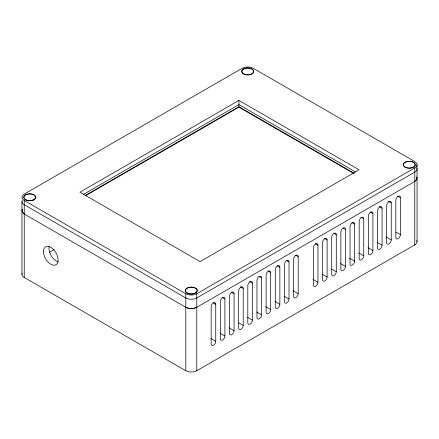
<?xml version="1.0" encoding="UTF-8"?>
<svg xmlns="http://www.w3.org/2000/svg" width="439" height="439" viewBox="0 0 439 439"><rect width="100%" height="100%" fill="white"/><g stroke="black" fill="none" stroke-linecap="round" stroke-linejoin="round"><path stroke-width="0.66" d="M414.773 181.428L416.787 179.414L416.787 177.093L416.787 179.414L414.773 181.428L196.787 307.278C193.429 309.045 189.154 309.045 185.796 307.278L24.227 214.002L22.213 211.988L22.213 209.666L22.213 211.988L24.227 214.002M238.915 100.416L79.914 192.211L200.085 261.595L359.086 169.794L238.915 100.416L238.915 106.759L85.358 195.415M83.58 194.329L238.915 104.647L355.42 171.907M85.358 195.821L238.915 107.16L353.647 173.4M49.453 252.315L54.195 249.577M24.227 200.464L185.796 293.74A7.77 4.489 0 0 0 196.787 293.74L414.773 167.89A7.77 4.489 0 0 0 414.773 161.541L253.204 68.264A7.77 4.489 0 0 0 242.213 68.264L24.227 194.115A7.77 4.489 0 0 0 24.227 200.464L24.227 277.459L185.796 370.736A7.77 4.489 0 0 0 196.787 370.736L414.773 244.885A7.77 4.489 0 0 0 416.787 240.55M196.787 307.278C193.407 309.023 189.171 309.023 185.796 307.278M397.646 196.074L400.395 197.66L400.395 234.678A3.238 1.871 -60 0 1 398.102 238.64A3.238 1.871 -60 0 1 395.813 237.323L395.813 200.305A3.238 1.871 -60 0 1 398.102 196.337A3.238 1.871 -60 0 1 400.395 197.66M238.915 106.759L354.24 173.339M388.488 201.364L391.237 202.95L391.237 239.963A3.238 1.871 -60 0 1 388.943 243.93A3.238 1.871 -60 0 1 386.655 242.608L386.655 205.595A3.238 1.871 -60 0 1 388.943 201.627A3.238 1.871 -60 0 1 391.237 202.95M379.329 206.648L382.078 208.234L382.078 245.253A3.238 1.871 -60 0 1 379.784 249.22A3.238 1.871 -60 0 1 377.496 247.898L377.496 210.879A3.238 1.871 -60 0 1 379.784 206.912A3.238 1.871 -60 0 1 382.078 208.234M370.17 211.938L372.914 213.524L372.914 250.543A3.238 1.871 -60 0 1 370.626 254.505A3.238 1.871 -60 0 1 368.337 253.182L368.337 216.169A3.238 1.871 -60 0 1 370.626 212.202A3.238 1.871 -60 0 1 372.914 213.524M396 232.138L400.395 234.678M361.012 217.228L363.755 218.814L363.755 255.827A3.238 1.871 -60 0 1 361.467 259.795A3.238 1.871 -60 0 1 359.179 258.472L359.179 221.459A3.238 1.871 -60 0 1 361.467 217.492A3.238 1.871 -60 0 1 363.755 218.814M386.287 237.109L391.237 239.963M351.848 222.513L354.597 224.099L354.597 261.117A3.238 1.871 -60 0 1 352.308 265.085A3.238 1.871 -60 0 1 350.02 263.762L350.02 226.743A3.238 1.871 -60 0 1 352.308 222.776A3.238 1.871 -60 0 1 354.597 224.099M377.128 242.399L382.078 245.253M343.243 228.121L345.438 229.388L345.438 266.407A3.238 1.871 -60 0 1 343.15 270.369A3.238 1.871 -60 0 1 340.862 269.047L340.862 232.033A3.238 1.871 -60 0 1 343.15 228.066A3.238 1.871 -60 0 1 345.438 229.388M367.97 247.684L372.914 250.543M334.079 233.405L336.279 234.678L336.279 271.692A3.238 1.871 -60 0 1 333.991 275.659A3.238 1.871 -60 0 1 331.697 274.337L331.697 237.318A3.238 1.871 -60 0 1 333.991 233.356A3.238 1.871 -60 0 1 336.279 234.678M358.811 252.974L363.755 255.827M324.372 238.377L327.121 239.963L327.121 276.982A3.238 1.871 -60 0 1 324.833 280.949A3.238 1.871 -60 0 1 322.539 279.627L322.539 242.608A3.238 1.871 -60 0 1 324.833 238.64A3.238 1.871 -60 0 1 327.121 239.963M349.653 258.264L354.597 261.117M315.213 243.667L317.962 245.253L317.962 282.272A3.238 1.871 -60 0 1 315.674 286.233A3.238 1.871 -60 0 1 313.38 284.911L313.38 247.898A3.238 1.871 -60 0 1 315.674 243.93A3.238 1.871 -60 0 1 317.962 245.253M340.494 263.548L345.438 266.407M331.884 269.156L336.279 271.692M295.431 255.086L298.18 256.672L298.18 293.691A3.238 1.871 -60 0 1 295.886 297.658A3.238 1.871 -60 0 1 293.598 296.336L293.598 259.317A3.238 1.871 -60 0 1 295.886 255.35A3.238 1.871 -60 0 1 298.18 256.672M322.177 274.128L327.121 276.982M286.821 260.695L289.016 261.962L289.016 298.981A3.238 1.871 -60 0 1 286.727 302.943A3.238 1.871 -60 0 1 284.439 301.62L284.439 264.607A3.238 1.871 -60 0 1 286.727 260.64A3.238 1.871 -60 0 1 289.016 261.962M313.012 279.413L317.962 282.272M277.113 265.666L279.857 267.252L279.857 304.265A3.238 1.871 -60 0 1 277.569 308.233A3.238 1.871 -60 0 1 275.28 306.91L275.28 269.892A3.238 1.871 -60 0 1 277.569 265.93A3.238 1.871 -60 0 1 279.857 267.252M267.955 270.951L270.698 272.537L270.698 309.555A3.238 1.871 -60 0 1 268.41 313.523A3.238 1.871 -60 0 1 266.122 312.2L266.122 275.182A3.238 1.871 -60 0 1 268.41 271.214A3.238 1.871 -60 0 1 270.698 272.537M293.23 290.837L298.18 293.691M258.791 276.241L261.54 277.827L261.54 314.845A3.238 1.871 -60 0 1 259.251 318.807A3.238 1.871 -60 0 1 256.963 317.485L256.963 280.472A3.238 1.871 -60 0 1 259.251 276.504A3.238 1.871 -60 0 1 261.54 277.827M284.071 296.122L289.016 298.981M249.632 281.531L252.381 283.117L252.381 320.13A3.238 1.871 -60 0 1 250.093 324.097A3.238 1.871 -60 0 1 247.805 322.775L247.805 285.756A3.238 1.871 -60 0 1 250.093 281.794A3.238 1.871 -60 0 1 252.381 283.117M274.913 301.412L279.857 304.265M240.473 286.815L243.222 288.401L243.222 325.42A3.238 1.871 -60 0 1 240.934 329.387A3.238 1.871 -60 0 1 238.64 328.065L238.64 291.046A3.238 1.871 -60 0 1 240.934 287.079A3.238 1.871 -60 0 1 243.222 288.401M265.754 306.702L270.698 309.555M231.315 292.105L234.064 293.691L234.064 330.71A3.238 1.871 -60 0 1 231.776 334.672A3.238 1.871 -60 0 1 229.482 333.349L229.482 296.336A3.238 1.871 -60 0 1 231.776 292.369A3.238 1.871 -60 0 1 234.064 293.691M256.596 311.986L261.54 314.845M222.156 297.39L224.905 298.981L224.905 335.994A3.238 1.871 -60 0 1 222.611 339.962A3.238 1.871 -60 0 1 220.323 338.639L220.323 301.62A3.238 1.871 -60 0 1 222.611 297.658A3.238 1.871 -60 0 1 224.905 298.981M247.437 317.276L252.381 320.13M212.997 302.68L215.747 304.265L215.747 341.284A3.238 1.871 -60 0 1 213.453 345.252A3.238 1.871 -60 0 1 211.164 343.929L211.164 306.91A3.238 1.871 -60 0 1 213.453 302.943A3.238 1.871 -60 0 1 215.747 304.265M238.827 322.879L243.222 325.42M229.12 327.851L234.064 330.71M219.955 333.141L224.905 335.994M210.797 338.425L215.747 341.284M417.05 164.718L417.05 241.708M414.773 167.89L414.773 244.885M196.787 293.74L196.787 370.736M185.796 293.74L185.796 370.736M21.95 201.523L21.95 274.282M416.787 167.786A7.77 4.489 0 0 1 414.773 172.121L196.787 297.971A7.77 4.489 0 0 1 185.796 297.971L24.227 204.695A7.77 4.489 0 0 1 22.213 200.36M33.221 199.827A3.496 2.019 0 0 1 33.101 200.349M24.227 277.459A7.77 4.489 0 0 1 22.213 273.124M58.178 261.869A10.36 5.981 60 0 1 49.206 246.328M404.972 167.199A6.086 3.517 0 0 0 415.157 165.624A6.086 3.517 0 0 0 407.705 161.322A6.086 3.517 0 0 0 404.972 167.199M244.666 74.482A6.086 3.517 0 0 0 253.797 71.436A6.086 3.517 0 0 0 244.666 68.391A6.086 3.517 0 0 0 244.666 74.482M26.313 200.2A6.086 3.517 0 0 0 35.795 197.539A6.086 3.517 0 0 0 27.059 194.126A6.086 3.517 0 0 0 26.313 200.2M187.546 293.34A6.086 3.517 0 0 0 197.32 291.057A6.086 3.517 0 0 0 189.006 287.315A6.086 3.517 0 0 0 187.546 293.34M43.461 251.547A10.36 5.981 60 0 0 54.452 265.216A10.36 5.981 60 0 0 54.452 250.565A10.36 5.981 60 0 0 43.461 251.547M243.749 73.906A5.833 3.369 0 0 0 253.402 72.177A5.833 3.369 0 0 0 245.983 68.221A5.833 3.369 0 0 0 243.749 73.906M405.318 167.188A5.833 3.369 0 0 0 414.965 165.459A5.833 3.369 0 0 0 407.551 161.497A5.833 3.369 0 0 0 405.318 167.188M187.327 293.043A5.833 3.369 0 0 0 196.979 291.315A5.833 3.369 0 0 0 189.56 287.353A5.833 3.369 0 0 0 187.327 293.043M25.758 199.761A5.833 3.369 0 0 0 35.411 198.033A5.833 3.369 0 0 0 27.992 194.071A5.833 3.369 0 0 0 25.758 199.761"/></g></svg>
